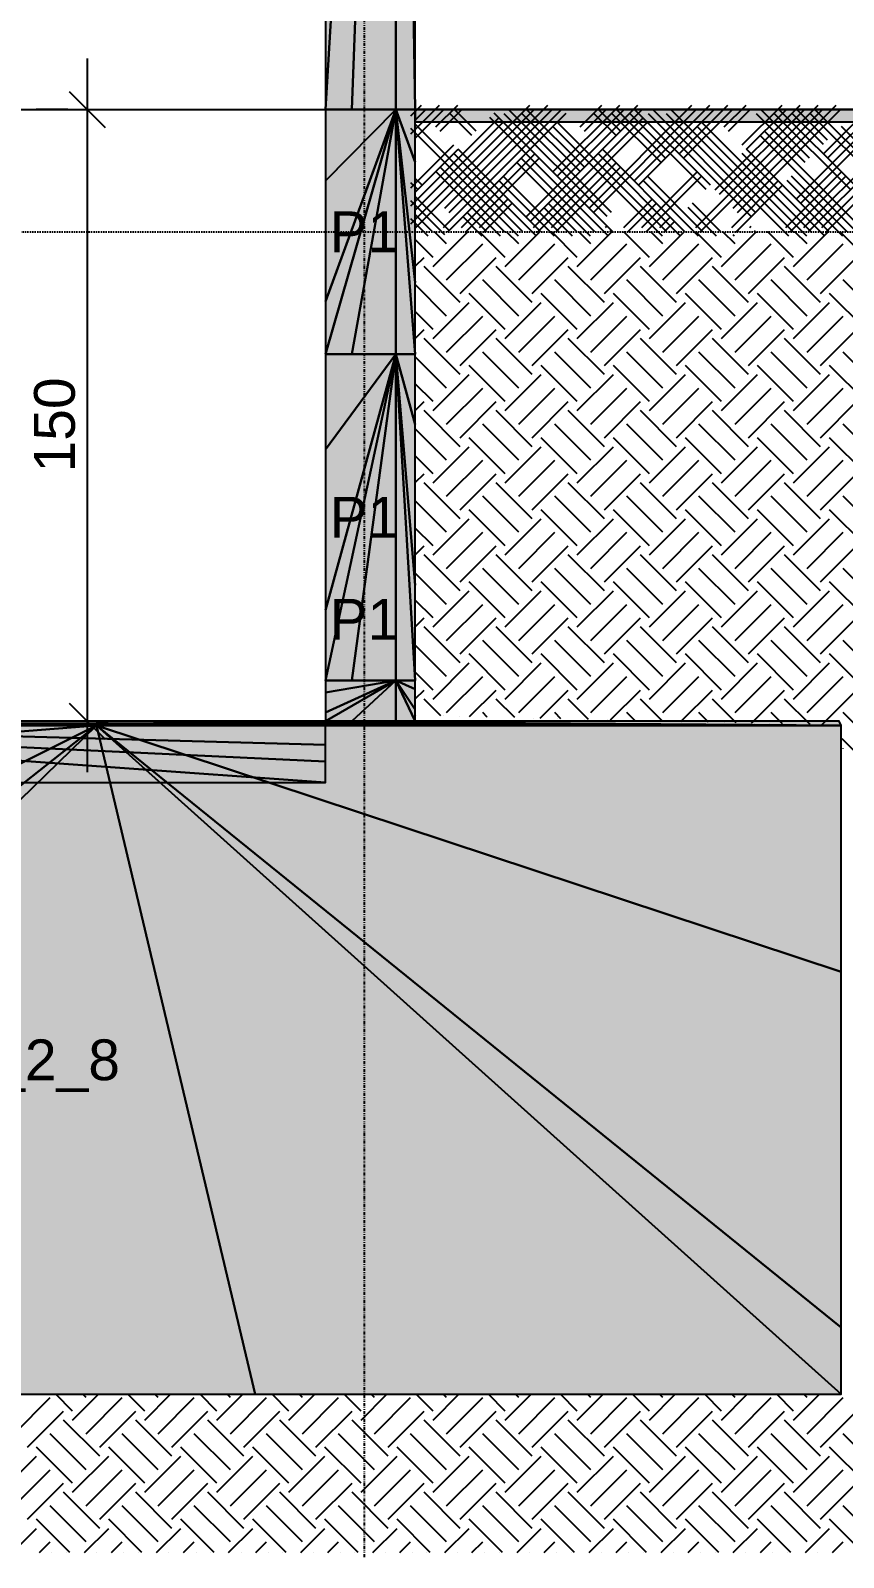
# Model space of a CAD drawing. Extents: x 37185 to 43130, y -8131 to -3926.
# Drawn here: x 38521.1 to 38654, y -7832.6 to -7583.1 of the extents above; entities that cross this region are included whole.
import ezdxf

# ---------------------------------------------------------------- set-up
doc = ezdxf.new("R2010")
doc.units = 0
doc.header["$MEASUREMENT"] = 0
doc.linetypes.add('ESTILO_TQS_0002', pattern=[0.4, 0.1, -0.3])
doc.linetypes.add('ESTILO_TQS_0004', pattern=[1.12, 0.5, -0.2, 0.01, -0.2, 0.01, -0.2])
for name, color, linetype in [('36', 253, 'CONTINUOUS'), ('47', 15, 'CONTINUOUS'), ('52', 3, 'CONTINUOUS'), ('67', 7, 'CONTINUOUS'), ('70', 160, 'CONTINUOUS'), ('74', 2, 'CONTINUOUS'), ('75', 9, 'CONTINUOUS'), ('96', 252, 'CONTINUOUS')]:
    doc.layers.add(name, color=color, linetype=linetype)
doc.styles.add('TQS_ARIAL', font='arial.ttf')

msp = doc.modelspace()

# ---------------------------------------------------------------- linework, layer by layer
at = {"layer": '36', "linetype": 'Continuous'}
for p, q in [((38583.25, -7614.67), (38602.67, -7595.25)), ((38583.25, -7599.94), (38587.94, -7595.25)), ((38583.25, -7596.99), (38584.99, -7595.25)), ((38583.96, -7615.37), (38603.38, -7595.96)), ((38583.96, -7600.64), (38588.65, -7595.96)), ((38583.96, -7597.7), (38585.7, -7595.96)), ((38587.32, -7598.81), (38590.89, -7595.25)), ((38588.03, -7599.52), (38591.59, -7595.96)), ((38588.56, -7615.25), (38607.95, -7595.87)), ((38588.8, -7612.07), (38605.62, -7595.25)), ((38589.5, -7612.78), (38606.32, -7595.96)), ((38593.92, -7599.52), (38590.36, -7595.96)), ((38616.02, -7612.78), (38599.2, -7595.96)), ((38602.05, -7613.54), (38620.35, -7595.25)), ((38611.6, -7605.41), (38602.14, -7595.96)), ((38602.76, -7614.25), (38621.06, -7595.96)), ((38606.47, -7606.18), (38617.4, -7595.25)), ((38607.18, -7606.88), (38618.11, -7595.96)), ((38610.89, -7598.81), (38614.46, -7595.25)), ((38611.6, -7599.52), (38615.16, -7595.96)), ((38612.37, -7612.07), (38629.19, -7595.25)), ((38613.07, -7612.78), (38629.9, -7595.96)), ((38617.49, -7599.52), (38613.93, -7595.96)), ((38624.86, -7603.94), (38616.87, -7595.96)), ((38619.73, -7607.65), (38632.13, -7595.25)), ((38632.22, -7608.36), (38619.82, -7595.96)), ((38620.44, -7608.36), (38632.84, -7595.96)), ((38639.59, -7612.78), (38622.77, -7595.96)), ((38645.71, -7615.96), (38625.71, -7595.96)), ((38627.1, -7603.23), (38635.08, -7595.25)), ((38627.8, -7603.94), (38635.79, -7595.96)), ((38629.81, -7615.25), (38649.81, -7595.25)), ((38630.52, -7615.96), (38650.52, -7595.96)), ((38632.99, -7609.12), (38646.87, -7595.25)), ((38633.7, -7609.83), (38647.57, -7595.96)), ((38634.46, -7598.81), (38638.03, -7595.25)), ((38635.17, -7599.52), (38638.73, -7595.96)), ((38635.94, -7612.07), (38652.76, -7595.25)), ((38636.64, -7612.78), (38653.47, -7595.96)), ((38637.41, -7601.76), (38643.92, -7595.25)), ((38638.12, -7602.47), (38644.63, -7595.96)), ((38648.43, -7603.94), (38640.45, -7595.96)), ((38655.79, -7608.36), (38643.39, -7595.96)), ((38646.25, -7610.6), (38661.6, -7595.25)), ((38651.37, -7600.99), (38646.34, -7595.96)), ((38646.96, -7611.3), (38662.3, -7595.96)), ((38669.28, -7615.96), (38649.28, -7595.96)), ((38650.67, -7603.23), (38658.65, -7595.25)), ((38651.37, -7603.94), (38659.36, -7595.96)), ((38583.25, -7611.72), (38597.63, -7597.34)), ((38583.96, -7612.43), (38598.34, -7598.05)), ((38601.52, -7615.96), (38583.96, -7598.39)), ((38589.27, -7615.96), (38608.65, -7596.57)), ((38593.22, -7600.23), (38589.65, -7596.66)), ((38615.54, -7616.66), (38596.16, -7597.28)), ((38616.25, -7615.96), (38596.87, -7596.57)), ((38615.31, -7613.48), (38598.49, -7596.66)), ((38610.89, -7606.12), (38601.44, -7596.66)), ((38603.3, -7615.25), (38621.2, -7597.34)), ((38604, -7615.96), (38621.91, -7598.05)), ((38624.38, -7616.66), (38606.47, -7598.75)), ((38625.09, -7615.96), (38607.18, -7598.05)), ((38616.79, -7600.23), (38613.22, -7596.66)), ((38624.15, -7604.65), (38616.17, -7596.66)), ((38631.52, -7609.06), (38619.11, -7596.66)), ((38638.88, -7613.48), (38622.06, -7596.66)), ((38645.01, -7616.66), (38625.01, -7596.66)), ((38647.95, -7616.66), (38630.04, -7598.75)), ((38648.66, -7615.96), (38630.75, -7598.05)), ((38647.72, -7604.65), (38639.74, -7596.66)), ((38655.09, -7609.06), (38642.68, -7596.66)), ((38650.67, -7601.7), (38645.63, -7596.66)), ((38668.58, -7616.66), (38648.58, -7596.66)), ((38671.52, -7616.66), (38653.61, -7598.75)), ((38600.81, -7616.66), (38583.25, -7599.1)), ((38656.79, -7616.66), (38640.36, -7600.23)), ((38657.5, -7615.96), (38641.06, -7599.52)), ((38583.25, -7608.78), (38590.27, -7601.76)), ((38583.96, -7609.48), (38590.98, -7602.47)), ((38583.96, -7603.59), (38583.96, -7603.59)), ((38583.96, -7603.59), (38583.96, -7603.59)), ((38603.76, -7616.66), (38590.27, -7603.17)), ((38604.47, -7615.96), (38590.98, -7602.47)), ((38591.51, -7615.25), (38603.53, -7603.23)), ((38592.22, -7615.96), (38604.23, -7603.94)), ((38613.3, -7615.96), (38601.29, -7603.94)), ((38627.33, -7616.66), (38613.84, -7603.17)), ((38628.04, -7615.96), (38614.55, -7602.47)), ((38650.9, -7616.66), (38637.41, -7603.17)), ((38651.61, -7615.96), (38638.12, -7602.47)), ((38647.49, -7615.25), (38660.98, -7601.76)), ((38648.2, -7615.96), (38661.69, -7602.47)), ((38597.87, -7616.66), (38587.32, -7606.12)), ((38598.57, -7615.96), (38588.03, -7605.41)), ((38612.6, -7616.66), (38600.58, -7604.65)), ((38606.24, -7615.25), (38616.79, -7604.7)), ((38606.95, -7615.96), (38617.49, -7605.41)), ((38620.97, -7615.25), (38630.04, -7606.18)), ((38644.54, -7615.25), (38653.61, -7606.18)), ((38584.38, -7609.06), (38583.25, -7607.94)), ((38583.96, -7606.54), (38583.96, -7606.54)), ((38583.96, -7606.54), (38583.96, -7606.54)), ((38585.08, -7608.36), (38583.96, -7607.23)), ((38606.7, -7616.66), (38597.63, -7607.59)), ((38607.41, -7615.96), (38598.34, -7606.88)), ((38630.28, -7616.66), (38621.2, -7607.59)), ((38621.68, -7615.96), (38630.75, -7606.88)), ((38630.98, -7615.96), (38621.91, -7606.88)), ((38635.7, -7615.25), (38643.3, -7607.65)), ((38636.41, -7615.96), (38644.01, -7608.36)), ((38653.85, -7616.66), (38644.77, -7607.59)), ((38645.25, -7615.96), (38654.32, -7606.88)), ((38654.55, -7615.96), (38645.48, -7606.88)), ((38588.8, -7616.43), (38583.25, -7610.89)), ((38589.5, -7615.72), (38583.96, -7610.18)), ((38594.46, -7615.25), (38599.11, -7610.6)), ((38595.16, -7615.96), (38599.81, -7611.3)), ((38610.36, -7615.96), (38605.71, -7611.3)), ((38618.03, -7615.25), (38622.68, -7610.6)), ((38618.73, -7615.96), (38623.38, -7611.3)), ((38633.93, -7615.96), (38629.28, -7611.3)), ((38650.44, -7615.25), (38656.56, -7609.12)), ((38651.14, -7615.96), (38657.27, -7609.83)), ((38586.08, -7616.66), (38583.25, -7613.83)), ((38586.79, -7615.96), (38583.96, -7613.13)), ((38594.92, -7616.66), (38591.74, -7613.48)), ((38595.63, -7615.96), (38592.45, -7612.78)), ((38609.65, -7616.66), (38605, -7612.01)), ((38623.92, -7615.25), (38625.62, -7613.54)), ((38633.22, -7616.66), (38628.57, -7612.01)), ((38586.32, -7615.96), (38586.32, -7615.96)), ((38586.32, -7615.96), (38586.32, -7615.96)), ((38589.73, -7615.96), (38589.73, -7615.96)), ((38589.73, -7615.96), (38589.73, -7615.96)), ((38592.68, -7615.96), (38592.68, -7615.96)), ((38592.68, -7615.96), (38592.68, -7615.96)), ((38598.11, -7615.96), (38598.11, -7615.96)), ((38598.11, -7615.96), (38598.11, -7615.96)), ((38601.06, -7615.96), (38601.06, -7615.96)), ((38601.06, -7615.96), (38601.06, -7615.96)), ((38609.9, -7615.96), (38609.9, -7615.96)), ((38609.9, -7615.96), (38609.9, -7615.96)), ((38612.84, -7615.96), (38612.84, -7615.96)), ((38612.84, -7615.96), (38612.84, -7615.96)), ((38615.08, -7615.25), (38615.31, -7615.02)), ((38615.79, -7615.96), (38616.02, -7615.72)), ((38619.2, -7615.96), (38619.2, -7615.96)), ((38619.2, -7615.96), (38619.2, -7615.96)), ((38622.14, -7615.96), (38622.14, -7615.96)), ((38622.14, -7615.96), (38622.14, -7615.96)), ((38624.63, -7615.96), (38626.33, -7614.25)), ((38627.57, -7615.96), (38627.57, -7615.96)), ((38627.57, -7615.96), (38627.57, -7615.96)), ((38633.47, -7615.96), (38633.47, -7615.96)), ((38633.47, -7615.96), (38633.47, -7615.96)), ((38636.17, -7616.66), (38635.94, -7616.43)), ((38636.87, -7615.96), (38636.64, -7615.72)), ((38638.65, -7615.25), (38638.88, -7615.02)), ((38639.36, -7615.96), (38639.59, -7615.72)), ((38639.82, -7615.96), (38639.82, -7615.96)), ((38639.82, -7615.96), (38639.82, -7615.96)), ((38642.3, -7615.96), (38642.3, -7615.96)), ((38642.3, -7615.96), (38642.3, -7615.96)), ((38642.77, -7615.96), (38642.77, -7615.96)), ((38642.77, -7615.96), (38642.77, -7615.96))]:
    msp.add_line(p, q, dxfattribs=at)
at = {"layer": '47', "linetype": 'Continuous'}
for p, q in [((38586.88, -7621.62), (38592.54, -7615.96)), ((38589.09, -7617.93), (38587.11, -7615.96)), ((38598.66, -7620.14), (38594.47, -7615.96)), ((38598.66, -7621.62), (38604.32, -7615.96)), ((38600.87, -7617.93), (38598.89, -7615.96)), ((38610.45, -7620.14), (38606.26, -7615.96)), ((38610.45, -7621.62), (38616.11, -7615.96)), ((38612.66, -7617.93), (38610.68, -7615.96)), ((38622.23, -7620.14), (38618.04, -7615.96)), ((38622.23, -7621.62), (38627.89, -7615.96)), ((38624.44, -7617.93), (38622.46, -7615.96)), ((38634.02, -7620.14), (38629.83, -7615.96)), ((38634.02, -7621.62), (38639.68, -7615.96)), ((38636.23, -7617.93), (38634.25, -7615.96)), ((38645.8, -7620.14), (38641.61, -7615.96)), ((38645.8, -7621.62), (38651.46, -7615.96)), ((38648.01, -7617.93), (38646.03, -7615.96)), ((38657.59, -7620.14), (38653.4, -7615.96)), ((38583.96, -7617.17), (38583.96, -7617.17)), ((38586.88, -7620.14), (38583.96, -7617.23)), ((38589.09, -7623.83), (38594.98, -7617.93)), ((38600.87, -7623.83), (38606.76, -7617.93)), ((38612.66, -7623.83), (38618.55, -7617.93)), ((38624.44, -7623.83), (38630.33, -7617.93)), ((38636.23, -7623.83), (38642.12, -7617.93)), ((38648.01, -7623.83), (38653.9, -7617.93)), ((38583.96, -7621.59), (38585.4, -7620.14)), ((38591.3, -7626.04), (38597.19, -7620.14)), ((38603.08, -7626.04), (38608.97, -7620.14)), ((38614.87, -7626.04), (38620.76, -7620.14)), ((38626.65, -7626.04), (38632.54, -7620.14)), ((38638.44, -7626.04), (38644.33, -7620.14)), ((38650.22, -7626.04), (38656.11, -7620.14)), ((38591.3, -7627.51), (38585.4, -7621.62)), ((38600.87, -7629.72), (38594.98, -7623.83)), ((38603.08, -7627.51), (38597.19, -7621.62)), ((38612.66, -7629.72), (38606.76, -7623.83)), ((38614.87, -7627.51), (38608.97, -7621.62)), ((38624.44, -7629.72), (38618.55, -7623.83)), ((38626.65, -7627.51), (38620.76, -7621.62)), ((38636.23, -7629.72), (38630.33, -7623.83)), ((38638.44, -7627.51), (38632.54, -7621.62)), ((38648.01, -7629.72), (38642.12, -7623.83)), ((38650.22, -7627.51), (38644.33, -7621.62)), ((38659.8, -7629.72), (38653.9, -7623.83)), ((38583.96, -7624.53), (38583.96, -7624.53)), ((38589.09, -7629.72), (38583.96, -7624.59)), ((38598.66, -7631.93), (38592.77, -7626.04)), ((38610.45, -7631.93), (38604.55, -7626.04)), ((38622.23, -7631.93), (38616.34, -7626.04)), ((38634.02, -7631.93), (38628.12, -7626.04)), ((38645.8, -7631.93), (38639.91, -7626.04)), ((38657.59, -7631.93), (38651.69, -7626.04)), ((38586.88, -7633.4), (38592.77, -7627.51)), ((38598.66, -7633.4), (38604.55, -7627.51)), ((38610.45, -7633.4), (38616.34, -7627.51)), ((38622.23, -7633.4), (38628.12, -7627.51)), ((38634.02, -7633.4), (38639.91, -7627.51)), ((38645.8, -7633.4), (38651.69, -7627.51)), ((38583.96, -7628.95), (38583.96, -7628.95)), ((38586.88, -7631.93), (38583.96, -7629.01)), ((38589.09, -7635.61), (38594.98, -7629.72)), ((38600.87, -7635.61), (38606.76, -7629.72)), ((38612.66, -7635.61), (38618.55, -7629.72)), ((38624.44, -7635.61), (38630.33, -7629.72)), ((38636.23, -7635.61), (38642.12, -7629.72)), ((38648.01, -7635.61), (38653.9, -7629.72)), ((38583.96, -7633.37), (38585.4, -7631.93)), ((38591.3, -7639.29), (38585.4, -7633.4)), ((38591.3, -7637.82), (38597.19, -7631.93)), ((38603.08, -7639.29), (38597.19, -7633.4)), ((38603.08, -7637.82), (38608.97, -7631.93)), ((38614.87, -7639.29), (38608.97, -7633.4)), ((38614.87, -7637.82), (38620.76, -7631.93)), ((38626.65, -7639.29), (38620.76, -7633.4)), ((38626.65, -7637.82), (38632.54, -7631.93)), ((38638.44, -7639.29), (38632.54, -7633.4)), ((38638.44, -7637.82), (38644.33, -7631.93)), ((38650.22, -7639.29), (38644.33, -7633.4)), ((38650.22, -7637.82), (38656.11, -7631.93)), ((38583.96, -7636.32), (38583.96, -7636.32)), ((38589.09, -7641.5), (38583.96, -7636.38)), ((38600.87, -7641.5), (38594.98, -7635.61)), ((38612.66, -7641.5), (38606.76, -7635.61)), ((38624.44, -7641.5), (38618.55, -7635.61)), ((38636.23, -7641.5), (38630.33, -7635.61)), ((38648.01, -7641.5), (38642.12, -7635.61)), ((38659.8, -7641.5), (38653.9, -7635.61)), ((38598.66, -7643.71), (38592.77, -7637.82)), ((38610.45, -7643.71), (38604.55, -7637.82)), ((38622.23, -7643.71), (38616.34, -7637.82)), ((38634.02, -7643.71), (38628.12, -7637.82)), ((38645.8, -7643.71), (38639.91, -7637.82)), ((38657.59, -7643.71), (38651.69, -7637.82)), ((38583.96, -7640.74), (38583.96, -7640.74)), ((38586.88, -7643.71), (38583.96, -7640.8)), ((38586.88, -7645.19), (38592.77, -7639.29)), ((38598.66, -7645.19), (38604.55, -7639.29)), ((38610.45, -7645.19), (38616.34, -7639.29)), ((38622.23, -7645.19), (38628.12, -7639.29)), ((38634.02, -7645.19), (38639.91, -7639.29)), ((38645.8, -7645.19), (38651.69, -7639.29)), ((38583.96, -7645.16), (38585.4, -7643.71)), ((38589.09, -7647.4), (38594.98, -7641.5)), ((38591.3, -7649.61), (38597.19, -7643.71)), ((38600.87, -7647.4), (38606.76, -7641.5)), ((38603.08, -7649.61), (38608.97, -7643.71)), ((38612.66, -7647.4), (38618.55, -7641.5)), ((38614.87, -7649.61), (38620.76, -7643.71)), ((38624.44, -7647.4), (38630.33, -7641.5)), ((38626.65, -7649.61), (38632.54, -7643.71)), ((38636.23, -7647.4), (38642.12, -7641.5)), ((38638.44, -7649.61), (38644.33, -7643.71)), ((38648.01, -7647.4), (38653.9, -7641.5)), ((38650.22, -7649.61), (38656.11, -7643.71)), ((38591.3, -7651.08), (38585.4, -7645.19)), ((38603.08, -7651.08), (38597.19, -7645.19)), ((38614.87, -7651.08), (38608.97, -7645.19)), ((38626.65, -7651.08), (38620.76, -7645.19)), ((38638.44, -7651.08), (38632.54, -7645.19)), ((38650.22, -7651.08), (38644.33, -7645.19)), ((38583.96, -7648.1), (38583.96, -7648.1)), ((38589.09, -7653.29), (38583.96, -7648.16)), ((38600.87, -7653.29), (38594.98, -7647.4)), ((38612.66, -7653.29), (38606.76, -7647.4)), ((38624.44, -7653.29), (38618.55, -7647.4)), ((38636.23, -7653.29), (38630.33, -7647.4)), ((38648.01, -7653.29), (38642.12, -7647.4)), ((38659.8, -7653.29), (38653.9, -7647.4)), ((38586.88, -7656.97), (38592.77, -7651.08)), ((38598.66, -7655.5), (38592.77, -7649.61)), ((38598.66, -7656.97), (38604.55, -7651.08)), ((38610.45, -7655.5), (38604.55, -7649.61)), ((38610.45, -7656.97), (38616.34, -7651.08)), ((38622.23, -7655.5), (38616.34, -7649.61)), ((38622.23, -7656.97), (38628.12, -7651.08)), ((38634.02, -7655.5), (38628.12, -7649.61)), ((38634.02, -7656.97), (38639.91, -7651.08)), ((38645.8, -7655.5), (38639.91, -7649.61)), ((38645.8, -7656.97), (38651.69, -7651.08)), ((38657.59, -7655.5), (38651.69, -7649.61)), ((38583.96, -7652.52), (38583.96, -7652.52)), ((38586.88, -7655.5), (38583.96, -7652.58)), ((38589.09, -7659.18), (38594.98, -7653.29)), ((38600.87, -7659.18), (38606.76, -7653.29)), ((38612.66, -7659.18), (38618.55, -7653.29)), ((38624.44, -7659.18), (38630.33, -7653.29)), ((38636.23, -7659.18), (38642.12, -7653.29)), ((38648.01, -7659.18), (38653.9, -7653.29)), ((38583.96, -7656.94), (38585.4, -7655.5)), ((38591.3, -7661.39), (38597.19, -7655.5)), ((38603.08, -7661.39), (38608.97, -7655.5)), ((38614.87, -7661.39), (38620.76, -7655.5)), ((38626.65, -7661.39), (38632.54, -7655.5)), ((38638.44, -7661.39), (38644.33, -7655.5)), ((38650.22, -7661.39), (38656.11, -7655.5)), ((38591.3, -7662.86), (38585.4, -7656.97)), ((38603.08, -7662.86), (38597.19, -7656.97)), ((38614.87, -7662.86), (38608.97, -7656.97)), ((38626.65, -7662.86), (38620.76, -7656.97)), ((38638.44, -7662.86), (38632.54, -7656.97)), ((38650.22, -7662.86), (38644.33, -7656.97)), ((38583.96, -7659.89), (38583.96, -7659.89)), ((38589.09, -7665.07), (38583.96, -7659.95)), ((38600.87, -7665.07), (38594.98, -7659.18)), ((38612.66, -7665.07), (38606.76, -7659.18)), ((38624.44, -7665.07), (38618.55, -7659.18)), ((38636.23, -7665.07), (38630.33, -7659.18)), ((38648.01, -7665.07), (38642.12, -7659.18)), ((38659.8, -7665.07), (38653.9, -7659.18)), ((38586.88, -7668.76), (38592.77, -7662.86)), ((38598.66, -7667.28), (38592.77, -7661.39)), ((38598.66, -7668.76), (38604.55, -7662.86)), ((38610.45, -7667.28), (38604.55, -7661.39)), ((38610.45, -7668.76), (38616.34, -7662.86)), ((38622.23, -7667.28), (38616.34, -7661.39)), ((38622.23, -7668.76), (38628.12, -7662.86)), ((38634.02, -7667.28), (38628.12, -7661.39)), ((38634.02, -7668.76), (38639.91, -7662.86)), ((38645.8, -7667.28), (38639.91, -7661.39)), ((38645.8, -7668.76), (38651.69, -7662.86)), ((38657.59, -7667.28), (38651.69, -7661.39)), ((38583.96, -7664.31), (38583.96, -7664.31)), ((38586.88, -7667.28), (38583.96, -7664.37)), ((38589.09, -7670.97), (38594.98, -7665.07)), ((38600.87, -7670.97), (38606.76, -7665.07)), ((38612.66, -7670.97), (38618.55, -7665.07)), ((38624.44, -7670.97), (38630.33, -7665.07)), ((38636.23, -7670.97), (38642.12, -7665.07)), ((38648.01, -7670.97), (38653.9, -7665.07)), ((38583.96, -7668.73), (38585.4, -7667.28)), ((38591.3, -7674.65), (38585.4, -7668.76)), ((38591.3, -7673.18), (38597.19, -7667.28)), ((38603.08, -7674.65), (38597.19, -7668.76)), ((38603.08, -7673.18), (38608.97, -7667.28)), ((38614.87, -7674.65), (38608.97, -7668.76)), ((38614.87, -7673.18), (38620.76, -7667.28)), ((38626.65, -7674.65), (38620.76, -7668.76)), ((38626.65, -7673.18), (38632.54, -7667.28)), ((38638.44, -7674.65), (38632.54, -7668.76)), ((38638.44, -7673.18), (38644.33, -7667.28)), ((38650.22, -7674.65), (38644.33, -7668.76)), ((38650.22, -7673.18), (38656.11, -7667.28)), ((38600.87, -7676.86), (38594.98, -7670.97)), ((38612.66, -7676.86), (38606.76, -7670.97)), ((38624.44, -7676.86), (38618.55, -7670.97)), ((38636.23, -7676.86), (38630.33, -7670.97)), ((38648.01, -7676.86), (38642.12, -7670.97)), ((38659.8, -7676.86), (38653.9, -7670.97)), ((38583.96, -7671.67), (38583.96, -7671.67)), ((38589.09, -7676.86), (38583.96, -7671.73)), ((38598.66, -7679.07), (38592.77, -7673.18)), ((38610.45, -7679.07), (38604.55, -7673.18)), ((38622.23, -7679.07), (38616.34, -7673.18)), ((38634.02, -7679.07), (38628.12, -7673.18)), ((38645.8, -7679.07), (38639.91, -7673.18)), ((38657.59, -7679.07), (38651.69, -7673.18)), ((38583.96, -7676.09), (38583.96, -7676.09)), ((38586.88, -7679.07), (38583.96, -7676.15)), ((38586.88, -7680.54), (38592.77, -7674.65)), ((38598.66, -7680.54), (38604.55, -7674.65)), ((38610.45, -7680.54), (38616.34, -7674.65)), ((38622.23, -7680.54), (38628.12, -7674.65)), ((38634.02, -7680.54), (38639.91, -7674.65)), ((38645.8, -7680.54), (38651.69, -7674.65)), ((38589.09, -7682.75), (38594.98, -7676.86)), ((38600.87, -7682.75), (38606.76, -7676.86)), ((38612.66, -7682.75), (38618.55, -7676.86)), ((38624.44, -7682.75), (38630.33, -7676.86)), ((38636.23, -7682.75), (38642.12, -7676.86)), ((38648.01, -7682.75), (38653.9, -7676.86)), ((38583.96, -7680.51), (38585.4, -7679.07)), ((38591.3, -7686.43), (38585.4, -7680.54)), ((38591.3, -7684.96), (38597.19, -7679.07)), ((38603.08, -7686.43), (38597.19, -7680.54)), ((38603.08, -7684.96), (38608.97, -7679.07)), ((38614.87, -7686.43), (38608.97, -7680.54)), ((38614.87, -7684.96), (38620.76, -7679.07)), ((38626.65, -7686.43), (38620.76, -7680.54)), ((38626.65, -7684.96), (38632.54, -7679.07)), ((38638.44, -7686.43), (38632.54, -7680.54)), ((38638.44, -7684.96), (38644.33, -7679.07)), ((38650.22, -7686.43), (38644.33, -7680.54)), ((38650.22, -7684.96), (38656.11, -7679.07)), ((38583.96, -7683.46), (38583.96, -7683.46)), ((38589.09, -7688.64), (38583.96, -7683.52)), ((38600.87, -7688.64), (38594.98, -7682.75)), ((38612.66, -7688.64), (38606.76, -7682.75)), ((38624.44, -7688.64), (38618.55, -7682.75)), ((38636.23, -7688.64), (38630.33, -7682.75)), ((38648.01, -7688.64), (38642.12, -7682.75)), ((38659.8, -7688.64), (38653.9, -7682.75)), ((38598.66, -7690.85), (38592.77, -7684.96)), ((38610.45, -7690.85), (38604.55, -7684.96)), ((38622.23, -7690.85), (38616.34, -7684.96)), ((38634.02, -7690.85), (38628.12, -7684.96)), ((38645.8, -7690.85), (38639.91, -7684.96)), ((38657.59, -7690.85), (38651.69, -7684.96)), ((38583.96, -7687.88), (38583.96, -7687.88)), ((38586.88, -7690.85), (38583.96, -7687.94)), ((38586.88, -7692.33), (38592.77, -7686.43)), ((38589.09, -7694.54), (38594.98, -7688.64)), ((38598.66, -7692.33), (38604.55, -7686.43)), ((38600.87, -7694.54), (38606.76, -7688.64)), ((38610.45, -7692.33), (38616.34, -7686.43)), ((38612.66, -7694.54), (38618.55, -7688.64)), ((38622.23, -7692.33), (38628.12, -7686.43)), ((38624.44, -7694.54), (38630.33, -7688.64)), ((38634.02, -7692.33), (38639.91, -7686.43)), ((38636.23, -7694.54), (38642.12, -7688.64)), ((38645.8, -7692.33), (38651.69, -7686.43)), ((38648.01, -7694.54), (38653.9, -7688.64)), ((38583.96, -7692.3), (38585.4, -7690.85)), ((38592.85, -7695.19), (38597.19, -7690.85)), ((38604.37, -7695.46), (38608.97, -7690.85)), ((38615.88, -7695.73), (38620.76, -7690.85)), ((38627.39, -7696), (38632.54, -7690.85)), ((38638.91, -7696.27), (38644.33, -7690.85)), ((38650.42, -7696.55), (38656.11, -7690.85)), ((38588.15, -7695.08), (38585.4, -7692.33)), ((38600.22, -7695.36), (38597.19, -7692.33)), ((38612.29, -7695.65), (38608.97, -7692.33)), ((38624.36, -7695.93), (38620.76, -7692.33)), ((38636.43, -7696.22), (38632.54, -7692.33)), ((38648.5, -7696.5), (38644.33, -7692.33)), ((38584.22, -7694.99), (38584.22, -7694.99)), ((38588.54, -7695.09), (38588.54, -7695.09)), ((38591.17, -7695.15), (38591.17, -7695.15)), ((38595.7, -7695.26), (38594.98, -7694.54)), ((38595.73, -7695.26), (38595.73, -7695.26)), ((38600.05, -7695.36), (38600.05, -7695.36)), ((38603.24, -7695.43), (38603.24, -7695.43)), ((38607.77, -7695.54), (38606.76, -7694.54)), ((38607.25, -7695.53), (38607.25, -7695.53)), ((38611.56, -7695.63), (38611.56, -7695.63)), ((38615.31, -7695.72), (38615.31, -7695.72)), ((38619.84, -7695.82), (38618.55, -7694.54)), ((38618.76, -7695.8), (38618.76, -7695.8)), ((38623.08, -7695.9), (38623.08, -7695.9)), ((38627.38, -7696), (38627.38, -7696)), ((38630.27, -7696.07), (38630.27, -7696.07)), ((38631.91, -7696.11), (38630.33, -7694.54)), ((38634.59, -7696.17), (38634.59, -7696.17)), ((38639.45, -7696.29), (38639.45, -7696.29)), ((38643.98, -7696.39), (38642.12, -7694.54)), ((38659.8, -7700.43), (38653.9, -7694.54)), ((38641.79, -7696.34), (38641.79, -7696.34)), ((38646.1, -7696.44), (38646.1, -7696.44)), ((38651.52, -7696.57), (38651.52, -7696.57)), ((38653.3, -7696.61), (38653.3, -7696.61)), ((38657.59, -7702.64), (38653.75, -7698.81)), ((38653.88, -7700.45), (38653.9, -7700.43)), ((38527.95, -7808.7), (38525.2, -7805.95)), ((38527.95, -7810.18), (38532.18, -7805.95)), ((38530.16, -7806.49), (38529.62, -7805.95)), ((38539.74, -7808.7), (38536.98, -7805.95)), ((38539.74, -7810.18), (38543.96, -7805.95)), ((38541.95, -7806.49), (38541.4, -7805.95)), ((38551.52, -7808.7), (38548.77, -7805.95)), ((38551.52, -7810.18), (38555.75, -7805.95)), ((38553.73, -7806.49), (38553.19, -7805.95)), ((38563.31, -7808.7), (38560.55, -7805.95)), ((38563.31, -7810.18), (38567.53, -7805.95)), ((38565.52, -7806.49), (38564.97, -7805.95)), ((38575.09, -7808.7), (38572.34, -7805.95)), ((38575.09, -7810.18), (38579.32, -7805.95)), ((38577.3, -7806.49), (38576.76, -7805.95)), ((38586.88, -7808.7), (38584.13, -7805.95)), ((38586.88, -7810.18), (38591.1, -7805.95)), ((38589.09, -7806.49), (38588.54, -7805.95)), ((38598.66, -7808.7), (38595.91, -7805.95)), ((38598.66, -7810.18), (38602.89, -7805.95)), ((38600.87, -7806.49), (38600.33, -7805.95)), ((38610.45, -7808.7), (38607.7, -7805.95)), ((38610.45, -7810.18), (38614.67, -7805.95)), ((38612.66, -7806.49), (38612.11, -7805.95)), ((38622.23, -7808.7), (38619.48, -7805.95)), ((38622.23, -7810.18), (38626.46, -7805.95)), ((38624.44, -7806.49), (38623.9, -7805.95)), ((38634.02, -7808.7), (38631.27, -7805.95)), ((38634.02, -7810.18), (38638.24, -7805.95)), ((38636.23, -7806.49), (38635.68, -7805.95)), ((38645.8, -7808.7), (38643.05, -7805.95)), ((38645.8, -7810.18), (38650.03, -7805.95)), ((38648.01, -7806.49), (38647.47, -7805.95)), ((38518.38, -7812.39), (38524.27, -7806.49)), ((38530.16, -7812.39), (38536.05, -7806.49)), ((38541.95, -7812.39), (38547.84, -7806.49)), ((38553.73, -7812.39), (38559.62, -7806.49)), ((38565.52, -7812.39), (38571.41, -7806.49)), ((38577.3, -7812.39), (38583.19, -7806.49)), ((38589.09, -7812.39), (38594.98, -7806.49)), ((38600.87, -7812.39), (38606.76, -7806.49)), ((38612.66, -7812.39), (38618.55, -7806.49)), ((38624.44, -7812.39), (38630.33, -7806.49)), ((38636.23, -7812.39), (38642.12, -7806.49)), ((38648.01, -7812.39), (38653.9, -7806.49)), ((38520.59, -7814.6), (38526.48, -7808.7)), ((38532.37, -7816.07), (38526.48, -7810.18)), ((38532.37, -7814.6), (38538.26, -7808.7)), ((38544.16, -7816.07), (38538.26, -7810.18)), ((38544.16, -7814.6), (38550.05, -7808.7)), ((38555.94, -7816.07), (38550.05, -7810.18)), ((38555.94, -7814.6), (38561.83, -7808.7)), ((38567.73, -7816.07), (38561.83, -7810.18)), ((38567.73, -7814.6), (38573.62, -7808.7)), ((38579.51, -7816.07), (38573.62, -7810.18)), ((38579.51, -7814.6), (38585.4, -7808.7)), ((38591.3, -7816.07), (38585.4, -7810.18)), ((38591.3, -7814.6), (38597.19, -7808.7)), ((38603.08, -7816.07), (38597.19, -7810.18)), ((38603.08, -7814.6), (38608.97, -7808.7)), ((38614.87, -7816.07), (38608.97, -7810.18)), ((38614.87, -7814.6), (38620.76, -7808.7)), ((38626.65, -7816.07), (38620.76, -7810.18)), ((38626.65, -7814.6), (38632.54, -7808.7)), ((38638.44, -7816.07), (38632.54, -7810.18)), ((38638.44, -7814.6), (38644.33, -7808.7)), ((38650.22, -7816.07), (38644.33, -7810.18)), ((38650.22, -7814.6), (38656.11, -7808.7)), ((38530.16, -7818.28), (38524.27, -7812.39)), ((38541.95, -7818.28), (38536.05, -7812.39)), ((38553.73, -7818.28), (38547.84, -7812.39)), ((38565.52, -7818.28), (38559.62, -7812.39)), ((38577.3, -7818.28), (38571.41, -7812.39)), ((38589.09, -7818.28), (38583.19, -7812.39)), ((38600.87, -7818.28), (38594.98, -7812.39)), ((38612.66, -7818.28), (38606.76, -7812.39)), ((38624.44, -7818.28), (38618.55, -7812.39)), ((38636.23, -7818.28), (38630.33, -7812.39)), ((38648.01, -7818.28), (38642.12, -7812.39)), ((38659.8, -7818.28), (38653.9, -7812.39)), ((38516.17, -7821.96), (38522.06, -7816.07)), ((38527.95, -7820.49), (38522.06, -7814.6)), ((38527.95, -7821.96), (38533.84, -7816.07)), ((38539.74, -7820.49), (38533.84, -7814.6)), ((38539.74, -7821.96), (38545.63, -7816.07)), ((38551.52, -7820.49), (38545.63, -7814.6)), ((38551.52, -7821.96), (38557.41, -7816.07)), ((38563.31, -7820.49), (38557.41, -7814.6)), ((38563.31, -7821.96), (38569.2, -7816.07)), ((38575.09, -7820.49), (38569.2, -7814.6)), ((38575.09, -7821.96), (38580.98, -7816.07)), ((38586.88, -7820.49), (38580.98, -7814.6)), ((38586.88, -7821.96), (38592.77, -7816.07)), ((38598.66, -7820.49), (38592.77, -7814.6)), ((38598.66, -7821.96), (38604.55, -7816.07)), ((38610.45, -7820.49), (38604.55, -7814.6)), ((38610.45, -7821.96), (38616.34, -7816.07)), ((38622.23, -7820.49), (38616.34, -7814.6)), ((38622.23, -7821.96), (38628.12, -7816.07)), ((38634.02, -7820.49), (38628.12, -7814.6)), ((38634.02, -7821.96), (38639.91, -7816.07)), ((38645.8, -7820.49), (38639.91, -7814.6)), ((38645.8, -7821.96), (38651.69, -7816.07)), ((38657.59, -7820.49), (38651.69, -7814.6)), ((38518.38, -7824.17), (38524.27, -7818.28)), ((38530.16, -7824.17), (38536.05, -7818.28)), ((38541.95, -7824.17), (38547.84, -7818.28)), ((38553.73, -7824.17), (38559.62, -7818.28)), ((38565.52, -7824.17), (38571.41, -7818.28)), ((38577.3, -7824.17), (38583.19, -7818.28)), ((38589.09, -7824.17), (38594.98, -7818.28)), ((38600.87, -7824.17), (38606.76, -7818.28)), ((38612.66, -7824.17), (38618.55, -7818.28)), ((38624.44, -7824.17), (38630.33, -7818.28)), ((38636.23, -7824.17), (38642.12, -7818.28)), ((38648.01, -7824.17), (38653.9, -7818.28)), ((38520.59, -7826.38), (38526.48, -7820.49)), ((38532.37, -7826.38), (38538.26, -7820.49)), ((38544.16, -7826.38), (38550.05, -7820.49)), ((38555.94, -7826.38), (38561.83, -7820.49)), ((38567.73, -7826.38), (38573.62, -7820.49)), ((38579.51, -7826.38), (38585.4, -7820.49)), ((38591.3, -7826.38), (38597.19, -7820.49)), ((38603.08, -7826.38), (38608.97, -7820.49)), ((38614.87, -7826.38), (38620.76, -7820.49)), ((38626.65, -7826.38), (38632.54, -7820.49)), ((38638.44, -7826.38), (38644.33, -7820.49)), ((38650.22, -7826.38), (38656.11, -7820.49)), ((38532.37, -7827.86), (38526.48, -7821.96)), ((38544.16, -7827.86), (38538.26, -7821.96)), ((38555.94, -7827.86), (38550.05, -7821.96)), ((38567.73, -7827.86), (38561.83, -7821.96)), ((38579.51, -7827.86), (38573.62, -7821.96)), ((38591.3, -7827.86), (38585.4, -7821.96)), ((38603.08, -7827.86), (38597.19, -7821.96)), ((38614.87, -7827.86), (38608.97, -7821.96)), ((38626.65, -7827.86), (38620.76, -7821.96)), ((38638.44, -7827.86), (38632.54, -7821.96)), ((38650.22, -7827.86), (38644.33, -7821.96)), ((38530.16, -7830.07), (38524.27, -7824.17)), ((38541.95, -7830.07), (38536.05, -7824.17)), ((38553.73, -7830.07), (38547.84, -7824.17)), ((38565.52, -7830.07), (38559.62, -7824.17)), ((38577.3, -7830.07), (38571.41, -7824.17)), ((38589.09, -7830.07), (38583.19, -7824.17)), ((38600.87, -7830.07), (38594.98, -7824.17)), ((38612.66, -7830.07), (38606.76, -7824.17)), ((38624.44, -7830.07), (38618.55, -7824.17)), ((38636.23, -7830.07), (38630.33, -7824.17)), ((38648.01, -7830.07), (38642.12, -7824.17)), ((38659.8, -7830.07), (38653.9, -7824.17)), ((38518.1, -7831.82), (38522.06, -7827.86)), ((38527.49, -7831.82), (38522.06, -7826.38)), ((38529.88, -7831.82), (38533.84, -7827.86)), ((38539.28, -7831.82), (38533.84, -7826.38)), ((38541.67, -7831.82), (38545.63, -7827.86)), ((38551.06, -7831.82), (38545.63, -7826.38)), ((38553.45, -7831.82), (38557.41, -7827.86)), ((38562.85, -7831.82), (38557.41, -7826.38)), ((38565.24, -7831.82), (38569.2, -7827.86)), ((38574.63, -7831.82), (38569.2, -7826.38)), ((38577.02, -7831.82), (38580.98, -7827.86)), ((38586.42, -7831.82), (38580.98, -7826.38)), ((38588.81, -7831.82), (38592.77, -7827.86)), ((38598.2, -7831.82), (38592.77, -7826.38)), ((38600.59, -7831.82), (38604.55, -7827.86)), ((38609.99, -7831.82), (38604.55, -7826.38)), ((38612.38, -7831.82), (38616.34, -7827.86)), ((38621.77, -7831.82), (38616.34, -7826.38)), ((38624.16, -7831.82), (38628.12, -7827.86)), ((38633.56, -7831.82), (38628.12, -7826.38)), ((38635.95, -7831.82), (38639.91, -7827.86)), ((38645.34, -7831.82), (38639.91, -7826.38)), ((38647.73, -7831.82), (38651.69, -7827.86)), ((38657.13, -7831.82), (38651.69, -7826.38)), ((38522.52, -7831.82), (38524.27, -7830.07)), ((38534.3, -7831.82), (38536.05, -7830.07)), ((38546.09, -7831.82), (38547.84, -7830.07)), ((38557.87, -7831.82), (38559.62, -7830.07)), ((38569.66, -7831.82), (38571.41, -7830.07)), ((38581.44, -7831.82), (38583.19, -7830.07)), ((38593.23, -7831.82), (38594.98, -7830.07)), ((38605.01, -7831.82), (38606.76, -7830.07)), ((38616.8, -7831.82), (38618.55, -7830.07)), ((38628.58, -7831.82), (38630.33, -7830.07)), ((38640.37, -7831.82), (38642.12, -7830.07)), ((38652.15, -7831.82), (38653.9, -7830.07)), ((38524.54, -7831.82), (38524.54, -7831.82)), ((38526.94, -7831.82), (38526.94, -7831.82)), ((38531.91, -7831.82), (38531.91, -7831.82)), ((38536.33, -7831.82), (38536.33, -7831.82)), ((38538.72, -7831.82), (38538.72, -7831.82)), ((38543.7, -7831.82), (38543.7, -7831.82)), ((38548.12, -7831.82), (38548.12, -7831.82)), ((38550.51, -7831.82), (38550.51, -7831.82)), ((38555.48, -7831.82), (38555.48, -7831.82)), ((38559.9, -7831.82), (38559.9, -7831.82)), ((38562.29, -7831.82), (38562.29, -7831.82)), ((38567.27, -7831.82), (38567.27, -7831.82)), ((38571.69, -7831.82), (38571.69, -7831.82)), ((38574.08, -7831.82), (38574.08, -7831.82)), ((38579.05, -7831.82), (38579.05, -7831.82)), ((38583.47, -7831.82), (38583.47, -7831.82)), ((38585.86, -7831.82), (38585.86, -7831.82)), ((38590.84, -7831.82), (38590.84, -7831.82)), ((38595.26, -7831.82), (38595.26, -7831.82)), ((38597.65, -7831.82), (38597.65, -7831.82)), ((38602.62, -7831.82), (38602.62, -7831.82)), ((38607.04, -7831.82), (38607.04, -7831.82)), ((38609.43, -7831.82), (38609.43, -7831.82)), ((38614.41, -7831.82), (38614.41, -7831.82)), ((38618.83, -7831.82), (38618.83, -7831.82)), ((38621.22, -7831.82), (38621.22, -7831.82)), ((38626.19, -7831.82), (38626.19, -7831.82)), ((38630.61, -7831.82), (38630.61, -7831.82)), ((38633, -7831.82), (38633, -7831.82)), ((38637.98, -7831.82), (38637.98, -7831.82)), ((38642.4, -7831.82), (38642.4, -7831.82)), ((38644.79, -7831.82), (38644.79, -7831.82)), ((38649.76, -7831.82), (38649.76, -7831.82))]:
    msp.add_line(p, q, dxfattribs=at)
at = {"layer": '52', "linetype": 'Continuous'}
for points in [[(38569.29, -7211.96), (38569.29, -7268.06), (38569.29, -7362.65), (38569.29, -7403.95), (38569.29, -7460.05), (38569.29, -7554.65), (38569.29, -7595.96), (38569.29, -7607.64), (38569.29, -7627.35), (38569.29, -7635.95), (38569.29, -7651.54), (38569.29, -7677.81), (38569.29, -7689.29), (38569.29, -7691.23), (38569.29, -7694.52), (38569.29, -7695.95)], [(38583.96, -7695.95), (38583.96, -7694.01), (38583.96, -7690.72), (38583.96, -7689.29), (38583.96, -7673.7), (38583.96, -7647.43), (38583.96, -7635.95), (38583.96, -7624.27), (38583.96, -7604.56), (38583.96, -7595.96), (38583.96, -7539.85), (38583.96, -7445.26), (38583.96, -7411.95)], [(38569.29, -7695.95), (38557.74, -7695.95), (38531.82, -7695.95), (38428.63, -7695.95), (38428.3, -7695.95), (38425.01, -7695.95), (38422.73, -7695.95), (38419.81, -7695.95), (38419.29, -7695.95), (38393.92, -7695.95)], [(38569.29, -7695.96), (38428.63, -7695.96)], [(38569.29, -7705.96), (38569.29, -7702.51), (38569.29, -7699.83), (38569.29, -7696.62), (38569.29, -7696.5), (38569.29, -7696.48), (38569.29, -7696.4), (38569.29, -7696.16), (38569.29, -7696.03), (38569.29, -7695.96)], [(38653.25, -7695.95), (38583.96, -7695.95)], [(38653.58, -7696.62), (38653.25, -7695.95)], [(38653.58, -7805.95), (38653.58, -7795.04), (38653.58, -7736.9), (38653.58, -7696.62)], [(38419.29, -7705.96), (38422.5, -7705.96), (38425.01, -7705.96), (38428.63, -7705.96), (38450.65, -7705.96), (38467.85, -7705.96), (38494.23, -7705.96), (38513.15, -7705.96), (38514.84, -7705.96), (38520.03, -7705.96), (38522.25, -7705.96), (38534.05, -7705.96), (38542.23, -7705.96), (38543.38, -7705.96), (38560.05, -7705.96), (38569.29, -7705.96)], [(38393.58, -7805.95), (38419.53, -7805.95), (38557.79, -7805.95), (38653.58, -7805.95)]]:
    msp.add_lwpolyline(points, dxfattribs=at)
at = {"layer": '67', "linetype": 'ESTILO_TQS_0002'}
for p, q in [((37622.47, -7595.96), (39979.65, -7595.96)), ((37628.25, -7595.96), (39890.03, -7595.96)), ((37628.25, -7615.96), (40010.49, -7615.96))]:
    msp.add_line(p, q, dxfattribs=at)
at = {"layer": '70', "linetype": 'ESTILO_TQS_0004'}
msp.add_line((38575.63, -4145.29), (38575.63, -7832.62), dxfattribs=at)
at = {"layer": '75', "linetype": 'Continuous'}
for p, q in [((38530.31, -7587.62), (38530.31, -7704.29)), ((38527.37, -7593.01), (38533.26, -7598.9)), ((38527.16, -7595.96), (38521.98, -7595.96)), ((38535.49, -7595.96), (38535.49, -7595.96)), ((38527.37, -7693.01), (38533.26, -7698.9)), ((38536.45, -7695.95), (38521.98, -7695.95)), ((38544.78, -7695.95), (38544.78, -7695.95))]:
    msp.add_line(p, q, dxfattribs=at)
at = {"layer": '96', "linetype": 'Continuous'}
for points in [[(38580.8, -7403.95), (38569.29, -7554.65), (38569.29, -7595.96), (38580.8, -7403.95)], [(38580.8, -7403.95), (38569.29, -7595.96), (38573.58, -7595.96), (38580.8, -7403.95)], [(38580.8, -7403.95), (38573.58, -7595.96), (38580.8, -7595.96), (38580.8, -7403.95)], [(38580.8, -7403.95), (38580.8, -7595.96), (38583.96, -7595.96), (38580.8, -7403.95)], [(38580.8, -7403.95), (38583.96, -7595.96), (38583.96, -7539.85), (38580.8, -7403.95)], [(38580.8, -7595.96), (38569.29, -7595.96), (38569.29, -7607.64), (38580.8, -7595.96)], [(38580.8, -7595.96), (38569.29, -7607.64), (38569.29, -7627.35), (38580.8, -7595.96)], [(38580.8, -7595.96), (38569.29, -7627.35), (38569.29, -7635.95), (38580.8, -7595.96)], [(38580.8, -7595.96), (38569.29, -7635.95), (38573.58, -7635.95), (38580.8, -7595.96)], [(38580.8, -7595.96), (38573.58, -7635.95), (38580.8, -7635.95), (38580.8, -7595.96)], [(38580.8, -7595.96), (38580.8, -7635.95), (38583.96, -7635.95), (38580.8, -7595.96)], [(38580.8, -7595.96), (38583.96, -7635.95), (38583.96, -7624.27), (38580.8, -7595.96)], [(38580.8, -7595.96), (38583.96, -7624.27), (38583.96, -7604.56), (38580.8, -7595.96)], [(38580.8, -7595.96), (38583.96, -7604.56), (38583.96, -7595.96), (38580.8, -7595.96)], [(39780.16, -7595.96), (38583.96, -7595.96), (38583.96, -7597.96), (39780.16, -7597.96), (39780.16, -7595.96)], [(38580.8, -7635.95), (38569.29, -7635.95), (38569.29, -7651.54), (38580.8, -7635.95)], [(38580.8, -7635.95), (38569.29, -7651.54), (38569.29, -7677.81), (38580.8, -7635.95)], [(38580.8, -7635.95), (38569.29, -7677.81), (38569.29, -7689.29), (38580.8, -7635.95)], [(38580.8, -7635.95), (38569.29, -7689.29), (38573.58, -7689.29), (38580.8, -7635.95)], [(38580.8, -7635.95), (38573.58, -7689.29), (38580.8, -7689.29), (38580.8, -7635.95)], [(38580.8, -7635.95), (38580.8, -7689.29), (38583.96, -7689.29), (38580.8, -7635.95)], [(38580.8, -7635.95), (38583.96, -7689.29), (38583.96, -7673.7), (38580.8, -7635.95)], [(38580.8, -7635.95), (38583.96, -7673.7), (38583.96, -7647.43), (38580.8, -7635.95)], [(38580.8, -7635.95), (38583.96, -7647.43), (38583.96, -7635.95), (38580.8, -7635.95)], [(38580.8, -7689.29), (38569.29, -7689.29), (38569.29, -7691.23), (38580.8, -7689.29)], [(38580.8, -7689.29), (38569.29, -7691.23), (38569.29, -7694.52), (38580.8, -7689.29)], [(38580.8, -7689.29), (38569.29, -7694.52), (38569.29, -7695.95), (38580.8, -7689.29)], [(38580.8, -7689.29), (38569.29, -7695.95), (38573.58, -7695.95), (38580.8, -7689.29)], [(38580.8, -7689.29), (38573.58, -7695.95), (38580.8, -7695.95), (38580.8, -7689.29)], [(38580.8, -7689.29), (38580.8, -7695.95), (38583.96, -7695.95), (38580.8, -7689.29)], [(38580.8, -7689.29), (38583.96, -7695.95), (38583.96, -7694.01), (38580.8, -7689.29)], [(38580.8, -7689.29), (38583.96, -7694.01), (38583.96, -7690.72), (38580.8, -7689.29)], [(38580.8, -7689.29), (38583.96, -7690.72), (38583.96, -7689.29), (38580.8, -7689.29)], [(38653.58, -7696.62), (38393.76, -7696.27), (38393.58, -7696.62), (38653.58, -7696.62)], [(38653.58, -7696.62), (38393.79, -7696.2), (38393.76, -7696.27), (38653.58, -7696.62)], [(38653.58, -7696.62), (38393.92, -7695.95), (38393.79, -7696.2), (38653.58, -7696.62)], [(38653.58, -7696.62), (38531.82, -7695.95), (38393.92, -7695.95), (38653.58, -7696.62)], [(38428.63, -7695.96), (38514.84, -7705.96), (38569.29, -7705.96), (38428.63, -7695.96)], [(38428.63, -7695.96), (38569.29, -7705.96), (38569.29, -7702.51), (38428.63, -7695.96)], [(38428.63, -7695.96), (38569.29, -7702.51), (38569.29, -7699.83), (38428.63, -7695.96)], [(38428.63, -7695.96), (38569.29, -7699.83), (38569.29, -7695.96), (38428.63, -7695.96)], [(38653.58, -7696.62), (38557.74, -7695.95), (38531.82, -7695.95), (38653.58, -7696.62)], [(38653.58, -7696.62), (38653.25, -7695.95), (38557.74, -7695.95), (38653.58, -7696.62)], [(38531.84, -7696.62), (38393.58, -7696.62), (38393.58, -7707.53), (38531.84, -7696.62)], [(38531.84, -7696.62), (38393.58, -7707.53), (38393.58, -7765.67), (38531.84, -7696.62)], [(38531.84, -7696.62), (38393.58, -7765.67), (38393.58, -7805.95), (38531.84, -7696.62)], [(38531.84, -7696.62), (38393.58, -7805.95), (38419.53, -7805.95), (38531.84, -7696.62)], [(38531.84, -7696.62), (38419.53, -7805.95), (38557.79, -7805.95), (38531.84, -7696.62)], [(38531.84, -7696.62), (38557.79, -7805.95), (38653.58, -7805.95), (38531.84, -7696.62)], [(38531.84, -7696.62), (38653.58, -7805.95), (38653.58, -7795.04), (38531.84, -7696.62)], [(38531.84, -7696.62), (38653.58, -7795.04), (38653.58, -7736.9), (38531.84, -7696.62)], [(38531.84, -7696.62), (38653.58, -7736.9), (38653.58, -7696.62), (38531.84, -7696.62)]]:
    msp.add_lwpolyline(points, dxfattribs=at)
for points in [[(38580.8, -7403.95), (38569.29, -7554.65), (38569.29, -7595.96)], [(38580.8, -7403.95), (38569.29, -7595.96), (38580.8, -7403.95)], [(38580.8, -7403.95), (38569.29, -7595.96), (38573.58, -7595.96)], [(38580.8, -7403.95), (38573.58, -7595.96), (38580.8, -7403.95)], [(38580.8, -7403.95), (38573.58, -7595.96), (38580.8, -7595.96)], [(38580.8, -7403.95), (38580.8, -7595.96), (38580.8, -7403.95)], [(38580.8, -7403.95), (38580.8, -7595.96), (38583.96, -7595.96)], [(38580.8, -7403.95), (38583.96, -7595.96), (38580.8, -7403.95)], [(38580.8, -7403.95), (38583.96, -7595.96), (38583.96, -7539.85)], [(38580.8, -7595.96), (38569.29, -7595.96), (38569.29, -7607.64)], [(38580.8, -7595.96), (38569.29, -7607.64), (38580.8, -7595.96)], [(38580.8, -7595.96), (38569.29, -7607.64), (38569.29, -7627.35)], [(38580.8, -7595.96), (38569.29, -7627.35), (38580.8, -7595.96)], [(38580.8, -7595.96), (38569.29, -7627.35), (38569.29, -7635.95)], [(38580.8, -7595.96), (38569.29, -7635.95), (38580.8, -7595.96)], [(38580.8, -7595.96), (38569.29, -7635.95), (38573.58, -7635.95)], [(38580.8, -7595.96), (38573.58, -7635.95), (38580.8, -7595.96)], [(38580.8, -7595.96), (38573.58, -7635.95), (38580.8, -7635.95)], [(38580.8, -7595.96), (38580.8, -7635.95), (38580.8, -7595.96)], [(38580.8, -7595.96), (38580.8, -7635.95), (38583.96, -7635.95)], [(38580.8, -7595.96), (38583.96, -7635.95), (38580.8, -7595.96)], [(38580.8, -7595.96), (38583.96, -7635.95), (38583.96, -7624.27)], [(38580.8, -7595.96), (38583.96, -7624.27), (38580.8, -7595.96)], [(38580.8, -7595.96), (38583.96, -7624.27), (38583.96, -7604.56)], [(38580.8, -7595.96), (38583.96, -7604.56), (38580.8, -7595.96)], [(38580.8, -7595.96), (38583.96, -7604.56), (38583.96, -7595.96)], [(38580.8, -7595.96), (38583.96, -7595.96), (38580.8, -7595.96)], [(39780.16, -7595.96), (38583.96, -7595.96), (38583.96, -7597.96)], [(39780.16, -7595.96), (38583.96, -7597.96), (39780.16, -7597.96)], [(38580.8, -7635.95), (38569.29, -7635.95), (38569.29, -7651.54)], [(38580.8, -7635.95), (38569.29, -7651.54), (38580.8, -7635.95)], [(38580.8, -7635.95), (38569.29, -7651.54), (38569.29, -7677.81)], [(38580.8, -7635.95), (38569.29, -7677.81), (38580.8, -7635.95)], [(38580.8, -7635.95), (38569.29, -7677.81), (38569.29, -7689.29)], [(38580.8, -7635.95), (38569.29, -7689.29), (38580.8, -7635.95)], [(38580.8, -7635.95), (38569.29, -7689.29), (38573.58, -7689.29)], [(38580.8, -7635.95), (38573.58, -7689.29), (38580.8, -7635.95)], [(38580.8, -7635.95), (38573.58, -7689.29), (38580.8, -7689.29)], [(38580.8, -7635.95), (38580.8, -7689.29), (38580.8, -7635.95)], [(38580.8, -7635.95), (38580.8, -7689.29), (38583.96, -7689.29)], [(38580.8, -7635.95), (38583.96, -7689.29), (38580.8, -7635.95)], [(38580.8, -7635.95), (38583.96, -7689.29), (38583.96, -7673.7)], [(38580.8, -7635.95), (38583.96, -7673.7), (38580.8, -7635.95)], [(38580.8, -7635.95), (38583.96, -7673.7), (38583.96, -7647.43)], [(38580.8, -7635.95), (38583.96, -7647.43), (38580.8, -7635.95)], [(38580.8, -7635.95), (38583.96, -7647.43), (38583.96, -7635.95)], [(38580.8, -7635.95), (38583.96, -7635.95), (38580.8, -7635.95)], [(38580.8, -7689.29), (38569.29, -7689.29), (38569.29, -7691.23)], [(38580.8, -7689.29), (38569.29, -7691.23), (38580.8, -7689.29)], [(38580.8, -7689.29), (38569.29, -7691.23), (38569.29, -7694.52)], [(38580.8, -7689.29), (38569.29, -7694.52), (38580.8, -7689.29)], [(38580.8, -7689.29), (38569.29, -7694.52), (38569.29, -7695.95)], [(38580.8, -7689.29), (38569.29, -7695.95), (38580.8, -7689.29)], [(38580.8, -7689.29), (38569.29, -7695.95), (38573.58, -7695.95)], [(38580.8, -7689.29), (38573.58, -7695.95), (38580.8, -7689.29)], [(38580.8, -7689.29), (38573.58, -7695.95), (38580.8, -7695.95)], [(38580.8, -7689.29), (38580.8, -7695.95), (38580.8, -7689.29)], [(38580.8, -7689.29), (38580.8, -7695.95), (38583.96, -7695.95)], [(38580.8, -7689.29), (38583.96, -7695.95), (38580.8, -7689.29)], [(38580.8, -7689.29), (38583.96, -7695.95), (38583.96, -7694.01)], [(38580.8, -7689.29), (38583.96, -7694.01), (38580.8, -7689.29)], [(38580.8, -7689.29), (38583.96, -7694.01), (38583.96, -7690.72)], [(38580.8, -7689.29), (38583.96, -7690.72), (38580.8, -7689.29)], [(38580.8, -7689.29), (38583.96, -7690.72), (38583.96, -7689.29)], [(38580.8, -7689.29), (38583.96, -7689.29), (38580.8, -7689.29)], [(38653.58, -7696.62), (38393.76, -7696.27), (38393.58, -7696.62)], [(38653.58, -7696.62), (38393.79, -7696.2), (38393.76, -7696.27)], [(38653.58, -7696.62), (38393.76, -7696.27), (38653.58, -7696.62)], [(38653.58, -7696.62), (38393.92, -7695.95), (38393.79, -7696.2)], [(38653.58, -7696.62), (38393.79, -7696.2), (38653.58, -7696.62)], [(38653.58, -7696.62), (38531.82, -7695.95), (38393.92, -7695.95)], [(38653.58, -7696.62), (38393.92, -7695.95), (38653.58, -7696.62)], [(38428.63, -7695.96), (38514.84, -7705.96), (38569.29, -7705.96)], [(38428.63, -7695.96), (38569.29, -7705.96), (38428.63, -7695.96)], [(38428.63, -7695.96), (38569.29, -7705.96), (38569.29, -7702.51)], [(38428.63, -7695.96), (38569.29, -7702.51), (38428.63, -7695.96)], [(38428.63, -7695.96), (38569.29, -7702.51), (38569.29, -7699.83)], [(38428.63, -7695.96), (38569.29, -7699.83), (38428.63, -7695.96)], [(38428.63, -7695.96), (38569.29, -7699.83), (38569.29, -7695.96)], [(38428.63, -7695.96), (38569.29, -7695.96), (38428.63, -7695.96)], [(38653.58, -7696.62), (38557.74, -7695.95), (38531.82, -7695.95)], [(38653.58, -7696.62), (38531.82, -7695.95), (38653.58, -7696.62)], [(38653.58, -7696.62), (38653.25, -7695.95), (38557.74, -7695.95)], [(38653.58, -7696.62), (38557.74, -7695.95), (38653.58, -7696.62)], [(38531.84, -7696.62), (38393.58, -7696.62), (38393.58, -7707.53)], [(38531.84, -7696.62), (38393.58, -7707.53), (38531.84, -7696.62)], [(38531.84, -7696.62), (38393.58, -7707.53), (38393.58, -7765.67)], [(38531.84, -7696.62), (38393.58, -7765.67), (38531.84, -7696.62)], [(38531.84, -7696.62), (38393.58, -7765.67), (38393.58, -7805.95)], [(38531.84, -7696.62), (38393.58, -7805.95), (38531.84, -7696.62)], [(38531.84, -7696.62), (38393.58, -7805.95), (38419.53, -7805.95)], [(38653.58, -7696.62), (38393.58, -7696.62), (38653.58, -7696.62)], [(38531.84, -7696.62), (38419.53, -7805.95), (38531.84, -7696.62)], [(38531.84, -7696.62), (38419.53, -7805.95), (38557.79, -7805.95)], [(38531.84, -7696.62), (38557.79, -7805.95), (38531.84, -7696.62)], [(38531.84, -7696.62), (38557.79, -7805.95), (38653.58, -7805.95)], [(38531.84, -7696.62), (38653.58, -7805.95), (38531.84, -7696.62)], [(38531.84, -7696.62), (38653.58, -7805.95), (38653.58, -7795.04)], [(38531.84, -7696.62), (38653.58, -7795.04), (38531.84, -7696.62)], [(38531.84, -7696.62), (38653.58, -7795.04), (38653.58, -7736.9)], [(38531.84, -7696.62), (38653.58, -7736.9), (38531.84, -7696.62)], [(38531.84, -7696.62), (38653.58, -7736.9), (38653.58, -7696.62)], [(38531.84, -7696.62), (38653.58, -7696.62), (38531.84, -7696.62)]]:
    msp.add_solid(points, dxfattribs=at)

# ---------------------------------------------------------------- texts
at = {"layer": '74', "linetype": 'Continuous', "style": 'TQS_ARIAL'}
for s, p in [('P1', (38569.96, -7619.29)), ('P1', (38569.96, -7665.95)), ('P1', (38569.96, -7682.62)), ('S1_2_8', (38503.58, -7754.62))]:
    msp.add_text(s, height=6.667, dxfattribs=at).set_placement(p)
at = {"layer": '75', "linetype": 'Continuous', "style": 'TQS_ARIAL'}
msp.add_text('150', height=6.667, rotation=90, dxfattribs=at).set_placement((38528.31, -7655.29))

doc.saveas('drawing.dxf')
